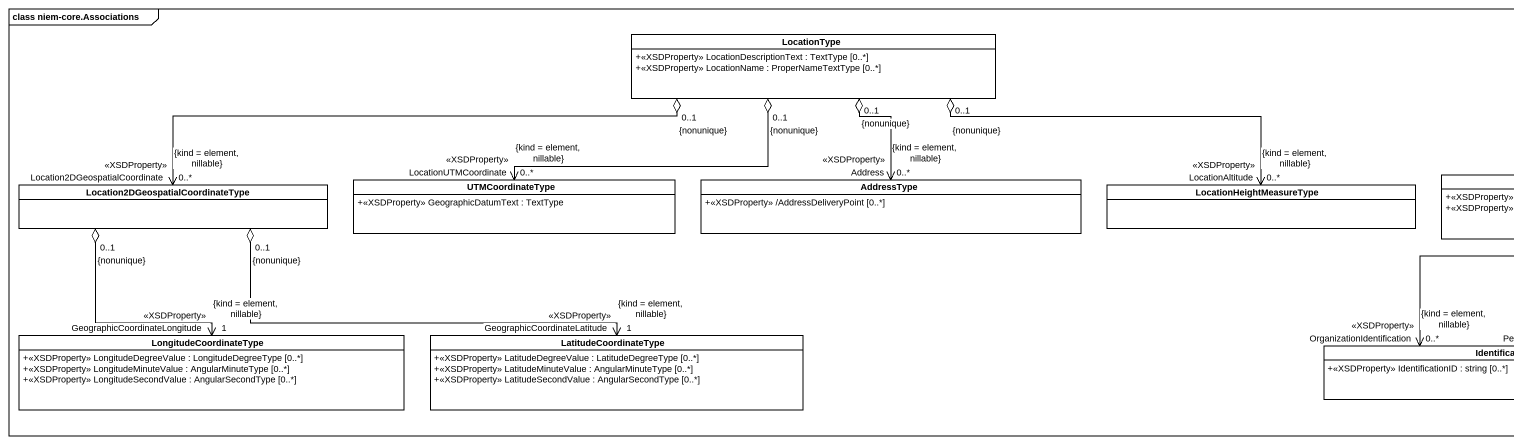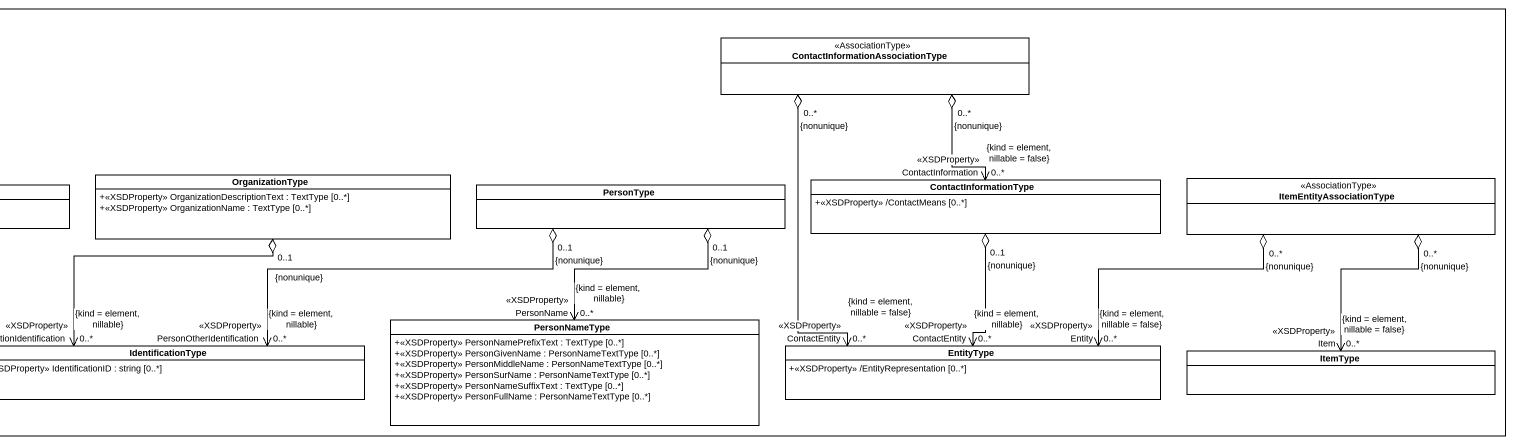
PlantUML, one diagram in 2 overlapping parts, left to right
@startuml
mainframe class niem-core.Associations
hide circle
hide empty members
skinparam classAttributeIconSize 0
class LocationType {
  +<<XSDProperty>> LocationDescriptionText : TextType [0..*]
  +<<XSDProperty>> LocationName : ProperNameTextType [0..*]
}
class "ContactInformationAssociationType" as ContactInformationAssociatio <<AssociationType>>
class "Location2DGeospatialCoordinateType" as Location2DGeospatialCoordina
class UTMCoordinateType {
  +<<XSDProperty>> GeographicDatumText : TextType
}
class AddressType {
  +<<XSDProperty>> /AddressDeliveryPoint [0..*]
}
class LocationHeightMeasureType
class OrganizationType {
  +<<XSDProperty>> OrganizationDescriptionText : TextType [0..*]
  +<<XSDProperty>> OrganizationName : TextType [0..*]
}
class PersonType
class ContactInformationType {
  +<<XSDProperty>> /ContactMeans [0..*]
}
class ItemEntityAssociationType <<AssociationType>>
class LongitudeCoordinateType {
  +<<XSDProperty>> LongitudeDegreeValue : LongitudeDegreeType [0..*]
  +<<XSDProperty>> LongitudeMinuteValue : AngularMinuteType [0..*]
  +<<XSDProperty>> LongitudeSecondValue : AngularSecondType [0..*]
}
class LatitudeCoordinateType {
  +<<XSDProperty>> LatitudeDegreeValue : LatitudeDegreeType [0..*]
  +<<XSDProperty>> LatitudeMinuteValue : AngularMinuteType [0..*]
  +<<XSDProperty>> LatitudeSecondValue : AngularSecondType [0..*]
}
class IdentificationType {
  +<<XSDProperty>> IdentificationID : string [0..*]
}
class PersonNameType {
  +<<XSDProperty>> PersonNamePrefixText : TextType [0..*]
  +<<XSDProperty>> PersonGivenName : PersonNameTextType [0..*]
  +<<XSDProperty>> PersonMiddleName : PersonNameTextType [0..*]
  +<<XSDProperty>> PersonSurName : PersonNameTextType [0..*]
  +<<XSDProperty>> PersonNameSuffixText : TextType [0..*]
  +<<XSDProperty>> PersonFullName : PersonNameTextType [0..*]
}
class EntityType {
  +<<XSDProperty>> /EntityRepresentation [0..*]
}
class ItemType
LocationType "0..1\n{nonunique}" o-left-> "Location2DGeospatialCoordinate\n<<XSDProperty>>\n0..*\n{kind = element, nillable}" Location2DGeospatialCoordina
LocationType "0..1\n{nonunique}" o-left-> "LocationUTMCoordinate\n<<XSDProperty>>\n0..*\n{kind = element, nillable}" UTMCoordinateType
LocationType "0..1\n{nonunique}" o--> "Address\n<<XSDProperty>>\n0..*\n{kind = element, nillable}" AddressType
LocationType "0..1\n{nonunique}" o-right-> "LocationAltitude\n<<XSDProperty>>\n0..*\n{kind = element, nillable}" LocationHeightMeasureType
ContactInformationAssociatio "0..*\n{nonunique}" o--> "ContactInformation\n<<XSDProperty>>\n0..*\n{kind = element, nillable = false}" ContactInformationType
ContactInformationAssociatio "0..*\n{nonunique}" o--> "ContactEntity\n<<XSDProperty>>\n0..*\n{kind = element, nillable = false}" EntityType
Location2DGeospatialCoordina "0..1\n{nonunique}" o--> "GeographicCoordinateLongitude\n<<XSDProperty>>\n1\n{kind = element, nillable}" LongitudeCoordinateType
Location2DGeospatialCoordina "0..1\n{nonunique}" o-right-> "GeographicCoordinateLatitude\n<<XSDProperty>>\n1\n{kind = element, nillable}" LatitudeCoordinateType
OrganizationType "0..1\n{nonunique}" o--> "OrganizationIdentification\n<<XSDProperty>>\n0..*\n{kind = element, nillable}" IdentificationType
PersonType "0..1\n{nonunique}" o-left-> "PersonOtherIdentification\n<<XSDProperty>>\n0..*\n{kind = element, nillable}" IdentificationType
PersonType "0..1\n{nonunique}" o--> "PersonName\n<<XSDProperty>>\n0..*\n{kind = element, nillable}" PersonNameType
ContactInformationType "0..1\n{nonunique}" o--> "ContactEntity\n<<XSDProperty>>\n0..*\n{kind = element, nillable}" EntityType
ItemEntityAssociationType "0..*\n{nonunique}" o-left-> "Entity\n<<XSDProperty>>\n0..*\n{kind = element, nillable = false}" EntityType
ItemEntityAssociationType "0..*\n{nonunique}" o--> "Item\n<<XSDProperty>>\n0..*\n{kind = element, nillable = false}" ItemType
@enduml
